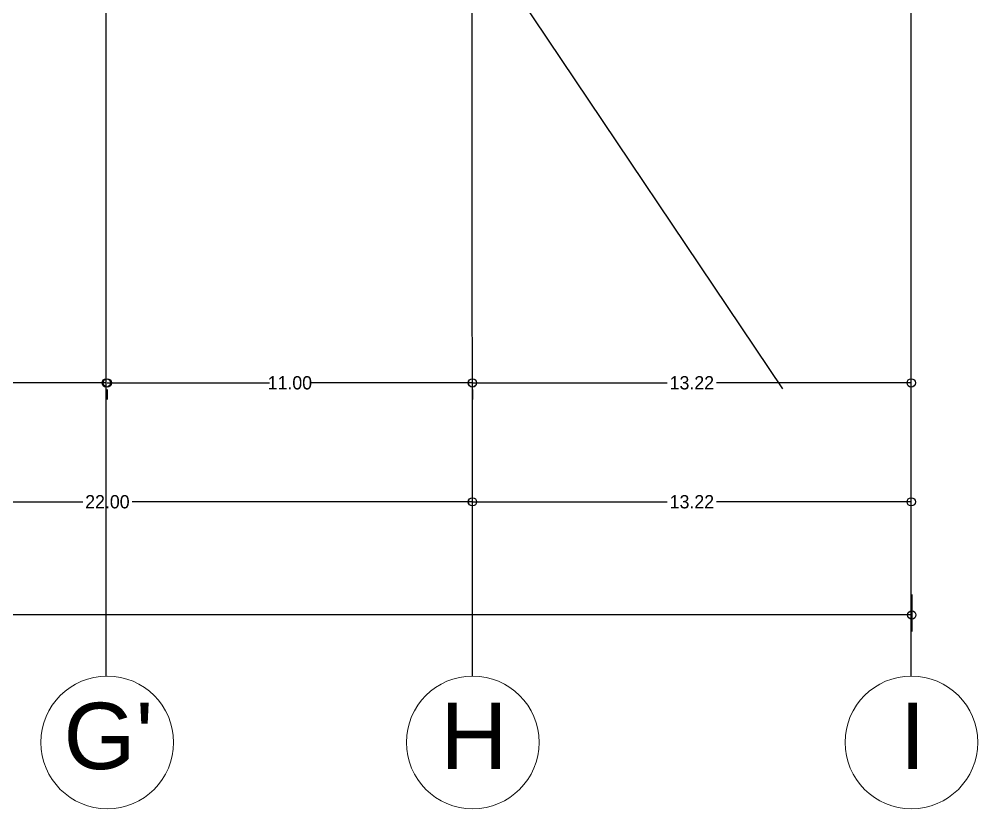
# Model space of a CAD drawing. Header units: millimetres. Extents: x 744843 to 745492, y 2520966 to 2521458.
# Drawn here: x 745445.67 to 745474.56, y 2521053.85 to 2521077.64 of the extents above; entities that cross this region are included whole.
import ezdxf
from ezdxf.enums import TextEntityAlignment as Align

# ---------------------------------------------------------------- set-up
doc = ezdxf.new("R2010")
doc.units = ezdxf.units.MM
doc.header["$PDMODE"] = 35
doc.header["$PDSIZE"] = 1
for name, color, linetype in [('A_Arco', 22, 'Continuous'), ('A_Cotas_Ejes', 8, 'Continuous'), ('A_Cotas_Total', 8, 'Continuous'), ('A_Ejes', 8, 'Continuous')]:
    doc.layers.add(name, color=color, linetype=linetype)
doc.layers.add('A_Textos', color=4, linetype='Continuous', lineweight=20)
doc.styles.add('Arial', font='arial.ttf', dxfattribs={"height": 1})
doc.dimstyles.new('EJES', dxfattribs={"dimtxt": 0.25, "dimasz": 0.25, "dimexe": 0.5, "dimexo": 0.25, "dimgap": 0.01, "dimtad": 0, "dimtih": 1, "dimtoh": 1, "dimzin": 4, "dimdsep": 46, "dimtxsty": 'Standard', "dimblk": 'ORIGIN', "dimcen": 0.09, "dimclrd": 8, "dimclre": 8, "dimclrt": 4, "dimadec": 1, "dimazin": 0, "dimtfac": 1, "dimtofl": 0, "dimtmove": 2, "dimatfit": 3, "dimfxl": 0.15, "dimtolj": 1, "dimtzin": 0, "dimlwd": -1, "dimlwe": -1, "dimarcsym": 0})

# ---------------------------------------------------------------- blocks, each defined once
blk = doc.blocks.new('boya-eje-2')
at = {"layer": 'A_Textos', "color": 5}
blk.add_circle((0, -2), 2, dxfattribs=at)
at = {"layer": 'A_Textos', "ltscale": 0.1, "style": 'Arial'}
blk.add_attdef('A', text='', height=2, dxfattribs=at).set_placement((0.036, -1.804), align=Align.MIDDLE_CENTER)
blk = doc.blocks.new('_Origin')
at = {"color": 0, "linetype": 'ByBlock', "lineweight": -2}
blk.add_line((0, 0), (-1, 0), dxfattribs=at)
blk.add_circle((0, 0), 0.5, dxfattribs=at)
blk = doc.blocks.new('*D227')
at = {"layer": 'A_Cotas_Total', "color": 8, "transparency": 16777216}
for p, q in [((745336.113, 2521060.313), (745336.113, 2521059.192)), ((745472.573, 2521060.313), (745472.573, 2521059.192)), ((745336.363, 2521059.692), (745389.575, 2521059.692)), ((745472.323, 2521059.692), (745391.395, 2521059.692))]:
    blk.add_line(p, q, dxfattribs=at)
at = {"layer": 'Defpoints', "color": 0, "transparency": 16777216}
for p in [(745336.113, 2521060.663), (745472.573, 2521060.663), (745472.573, 2521059.692)]:
    blk.add_point(p, dxfattribs=at)
at = {"layer": 'A_Cotas_Total', "color": 8, "transparency": 16777216, "xscale": 0.25, "yscale": 0.25, "zscale": 0.25, "rotation": 180}
blk.add_blockref('_Origin', (745336.113, 2521059.692), dxfattribs=at)
at = {"layer": 'A_Cotas_Total', "color": 8, "transparency": 16777216, "xscale": 0.25, "yscale": 0.25, "zscale": 0.25}
blk.add_blockref('_Origin', (745472.573, 2521059.692), dxfattribs=at)
at = {"layer": 'A_Cotas_Total', "color": 4, "transparency": 16777216, "insert": (745390.485, 2521059.692), "char_height": 0.4, "attachment_point": 5}
blk.add_mtext('\\A1;136.50', dxfattribs=at)
blk = doc.blocks.new('*D232')
at = {"layer": 'A_Cotas_Ejes', "color": 8, "transparency": 16777216}
for p, q in [((745437.333, 2521063.45), (745437.333, 2521063.6)), ((745459.333, 2521063.45), (745459.333, 2521063.6)), ((745437.583, 2521063.1), (745447.589, 2521063.1)), ((745459.083, 2521063.1), (745449.076, 2521063.1))]:
    blk.add_line(p, q, dxfattribs=at)
at = {"layer": 'Defpoints', "color": 0, "transparency": 16777216}
for p in [(745437.333, 2521063.1), (745459.333, 2521063.1), (745459.333, 2521063.1)]:
    blk.add_point(p, dxfattribs=at)
at = {"layer": 'A_Cotas_Ejes', "color": 8, "transparency": 16777216, "xscale": 0.25, "yscale": 0.25, "zscale": 0.25, "rotation": 180}
blk.add_blockref('_Origin', (745437.333, 2521063.1), dxfattribs=at)
at = {"layer": 'A_Cotas_Ejes', "color": 8, "transparency": 16777216, "xscale": 0.25, "yscale": 0.25, "zscale": 0.25}
blk.add_blockref('_Origin', (745459.333, 2521063.1), dxfattribs=at)
at = {"layer": 'A_Cotas_Ejes', "color": 4, "transparency": 16777216, "insert": (745448.333, 2521063.1), "char_height": 0.4, "attachment_point": 5}
blk.add_mtext('\\A1;22.00', dxfattribs=at)
blk = doc.blocks.new('*D293')
at = {"layer": 'A_Cotas_Ejes', "color": 8, "transparency": 16777216}
for p, q in [((745459.335, 2521063.145), (745459.335, 2521063.6)), ((745472.556, 2521063.145), (745472.556, 2521063.6)), ((745459.585, 2521063.1), (745465.202, 2521063.1)), ((745472.306, 2521063.1), (745466.689, 2521063.1))]:
    blk.add_line(p, q, dxfattribs=at)
at = {"layer": 'Defpoints', "color": 0, "transparency": 16777216}
for p in [(745472.556, 2521063.1), (745459.335, 2521062.795), (745472.556, 2521062.795)]:
    blk.add_point(p, dxfattribs=at)
at = {"layer": 'A_Cotas_Ejes', "color": 8, "transparency": 16777216, "xscale": 0.25, "yscale": 0.25, "zscale": 0.25, "rotation": 180}
blk.add_blockref('_Origin', (745459.335, 2521063.1), dxfattribs=at)
at = {"layer": 'A_Cotas_Ejes', "color": 8, "transparency": 16777216, "xscale": 0.25, "yscale": 0.25, "zscale": 0.25}
blk.add_blockref('_Origin', (745472.556, 2521063.1), dxfattribs=at)
at = {"layer": 'A_Cotas_Ejes', "color": 4, "transparency": 16777216, "insert": (745465.946, 2521063.1), "char_height": 0.4, "attachment_point": 5}
blk.add_mtext('\\A1;13.22', dxfattribs=at)
blk = doc.blocks.new('*D294')
at = {"layer": 'A_Cotas_Ejes', "color": 8, "transparency": 16777216}
for p, q in [((745437.331, 2521066.485), (745437.331, 2521066.183)), ((745437.581, 2521066.683), (745442.104, 2521066.684)), ((745448.047, 2521066.684), (745443.524, 2521066.684)), ((745448.297, 2521066.486), (745448.297, 2521066.184))]:
    blk.add_line(p, q, dxfattribs=at)
at = {"layer": 'Defpoints', "color": 0, "transparency": 16777216}
for p in [(745437.331, 2521066.835), (745448.297, 2521066.836), (745448.297, 2521066.684)]:
    blk.add_point(p, dxfattribs=at)
at = {"layer": 'A_Cotas_Ejes', "color": 8, "transparency": 16777216, "xscale": 0.25, "yscale": 0.25, "zscale": 0.25}
for p, rotation in [((745437.331, 2521066.683), 180.0063562207223), ((745448.297, 2521066.684), 0.006356220722307047)]:
    blk.add_blockref('_Origin', p, dxfattribs=dict(at, rotation=rotation))
at = {"layer": 'A_Cotas_Ejes', "color": 4, "transparency": 16777216, "insert": (745442.814, 2521066.684), "char_height": 0.4, "attachment_point": 5}
blk.add_mtext('\\A1;10.97', dxfattribs=at)
blk = doc.blocks.new('*D295')
at = {"layer": 'A_Cotas_Ejes', "color": 8, "transparency": 16777216}
for p, q in [((745448.331, 2521066.485), (745448.331, 2521066.183)), ((745448.581, 2521066.683), (745453.221, 2521066.684)), ((745459.081, 2521066.684), (745454.441, 2521066.684)), ((745459.331, 2521066.486), (745459.331, 2521066.184))]:
    blk.add_line(p, q, dxfattribs=at)
at = {"layer": 'Defpoints', "color": 0, "transparency": 16777216}
for p in [(745448.331, 2521066.835), (745459.331, 2521066.836), (745459.331, 2521066.684)]:
    blk.add_point(p, dxfattribs=at)
at = {"layer": 'A_Cotas_Ejes', "color": 8, "transparency": 16777216, "xscale": 0.25, "yscale": 0.25, "zscale": 0.25}
for p, rotation in [((745448.331, 2521066.683), 180.0063562211483), ((745459.331, 2521066.684), 0.00635622114834871)]:
    blk.add_blockref('_Origin', p, dxfattribs=dict(at, rotation=rotation))
at = {"layer": 'A_Cotas_Ejes', "color": 4, "transparency": 16777216, "insert": (745453.831, 2521066.684), "char_height": 0.4, "attachment_point": 5}
blk.add_mtext('\\A1;11.00', dxfattribs=at)
blk = doc.blocks.new('*D296')
at = {"layer": 'A_Cotas_Ejes', "color": 8, "transparency": 16777216}
for p, q in [((745459.335, 2521066.728), (745459.335, 2521067.184)), ((745472.555, 2521066.728), (745472.555, 2521067.184)), ((745459.585, 2521066.684), (745465.202, 2521066.684)), ((745472.305, 2521066.684), (745466.688, 2521066.684))]:
    blk.add_line(p, q, dxfattribs=at)
at = {"layer": 'Defpoints', "color": 0, "transparency": 16777216}
for p in [(745472.555, 2521066.684), (745459.335, 2521066.378), (745472.555, 2521066.378)]:
    blk.add_point(p, dxfattribs=at)
at = {"layer": 'A_Cotas_Ejes', "color": 8, "transparency": 16777216, "xscale": 0.25, "yscale": 0.25, "zscale": 0.25, "rotation": 180}
blk.add_blockref('_Origin', (745459.335, 2521066.684), dxfattribs=at)
at = {"layer": 'A_Cotas_Ejes', "color": 8, "transparency": 16777216, "xscale": 0.25, "yscale": 0.25, "zscale": 0.25}
blk.add_blockref('_Origin', (745472.555, 2521066.684), dxfattribs=at)
at = {"layer": 'A_Cotas_Ejes', "color": 4, "transparency": 16777216, "insert": (745465.945, 2521066.684), "char_height": 0.4, "attachment_point": 5}
blk.add_mtext('\\A1;13.22', dxfattribs=at)

msp = doc.modelspace()

# ---------------------------------------------------------------- linework, layer by layer
at = {"layer": 'A_Arco'}
msp.add_line((745468.683, 2521066.502), (745205.707, 2521458.024), dxfattribs=at)
at = {"layer": 'A_Ejes'}
for p, q in [((745459.332, 2521057.851), (745459.319, 2521173.138)), ((745472.552, 2521057.851), (745472.539, 2521173.138)), ((745448.298, 2521057.852), (745448.285, 2521172.933))]:
    msp.add_line(p, q, dxfattribs=at)

# ---------------------------------------------------------------- block references
at = {"layer": 'A_Textos'}
for p, values in [((745448.328, 2521057.851), {'A': "G'"}), ((745459.342, 2521057.851), {'A': 'H'}), ((745472.562, 2521057.851), {'A': 'I'})]:
    msp.add_blockref('boya-eje-2', p, dxfattribs=at).add_auto_attribs(values)

# ---------------------------------------------------------------- dimensions: what is measured, and where the dimension line sits
at = {"layer": 'A_Cotas_Ejes'}
for p1, p2, distance, picture, middle in [((745459.335, 2521066.378), (745472.555, 2521066.378), 0.305, '*D296', (745465.945, 2521066.684)), ((745437.331, 2521066.835), (745448.297, 2521066.836), -0.152, '*D294', (745442.814, 2521066.684)), ((745448.331, 2521066.835), (745459.331, 2521066.836), -0.152, '*D295', (745453.831, 2521066.684)), ((745459.335, 2521062.795), (745472.556, 2521062.795), 0.305, '*D293', (745465.946, 2521063.1))]:
    dim = msp.add_aligned_dim(p1=p1, p2=p2, distance=distance, dimstyle='EJES', override={"dimtxt": 0.4, "dimexo": 0.35}, dxfattribs=at)
    dim.commit()
    dim.dimension.update_dxf_attribs({"geometry": picture, "text_midpoint": middle})
dim = msp.add_linear_dim(base=(745459.333, 2521063.1), p1=(745437.333, 2521063.1), p2=(745459.333, 2521063.1), angle=180, dimstyle='EJES', override={"dimtxt": 0.4, "dimexe": 0.5, "dimexo": 0.35, "dimblk": 'Origin'}, dxfattribs=at)
dim.commit()
dim.dimension.update_dxf_attribs({"geometry": '*D232', "text_midpoint": (745448.333, 2521063.1)})
at = {"layer": 'A_Cotas_Total'}
dim = msp.add_linear_dim(base=(745472.573, 2521059.692), p1=(745336.113, 2521060.663), p2=(745472.573, 2521060.663), text='136.50', dimstyle='EJES', override={"dimtxt": 0.4, "dimexo": 0.35}, dxfattribs=at)
dim.commit()
dim.dimension.update_dxf_attribs({"geometry": '*D227', "text_midpoint": (745390.485, 2521059.692), "dimtype": 160})

doc.saveas('drawing.dxf')
